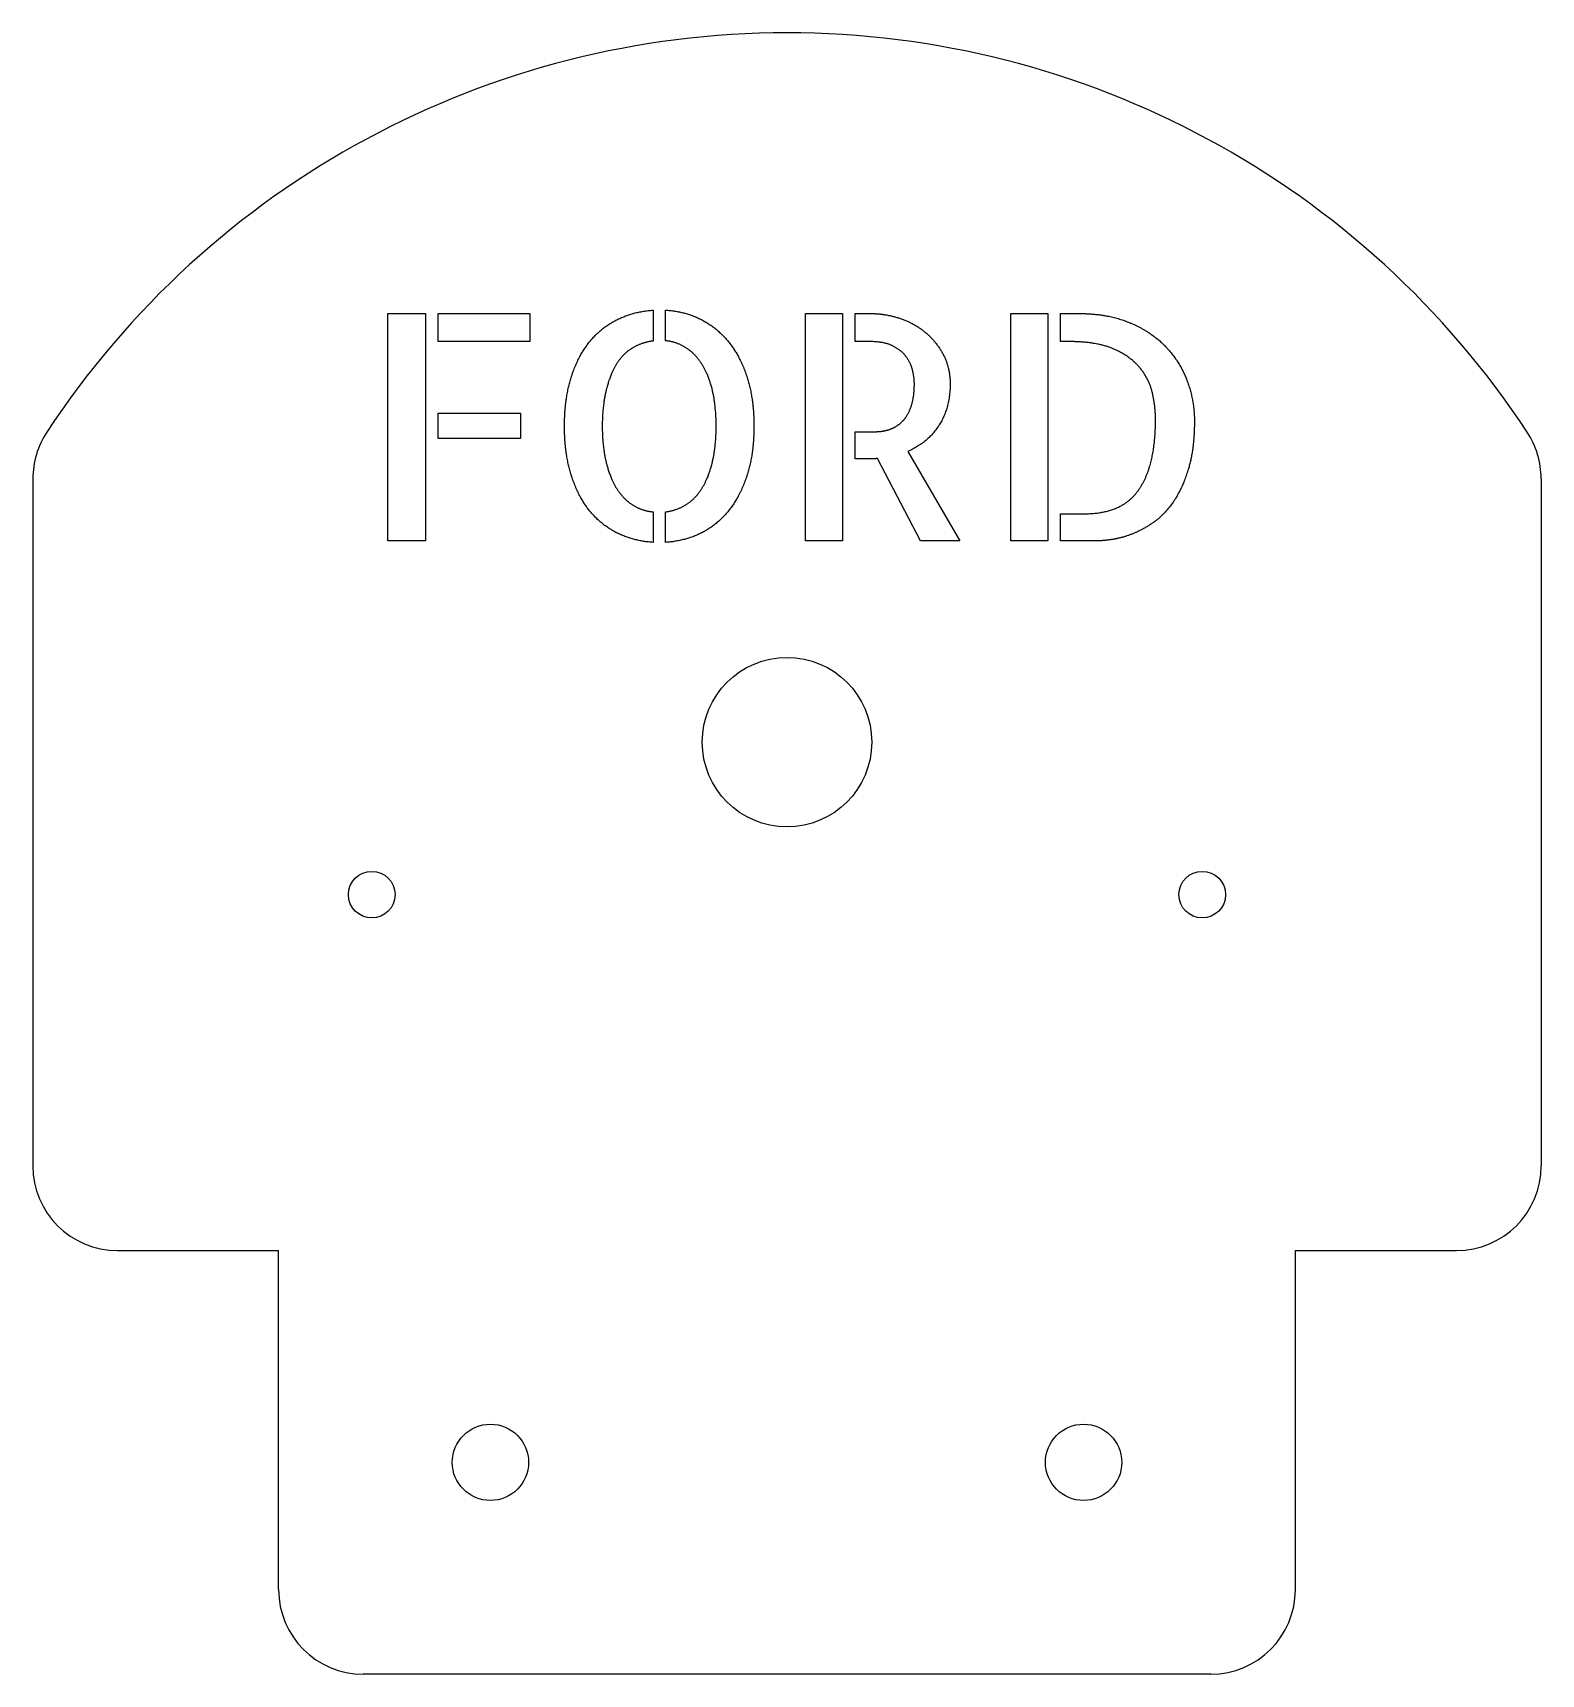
# Model space of a CAD drawing. Extents: x -89 to 89, y -124 to 70.
import ezdxf

# ---------------------------------------------------------------- set-up
doc = ezdxf.new("R2010")
doc.units = 0
doc.layers.get('0').update_dxf_attribs({"linetype": 'CONTINUOUS'})
doc.layers.add('VISIBLE', color=7, linetype='CONTINUOUS')

msp = doc.modelspace()

# ---------------------------------------------------------------- linework, layer by layer
for centre in [(-35, -99), (35, -99)]:
    msp.add_circle(centre, 4.5)
at = {"layer": 'VISIBLE'}
for p, q in [((-15.81, 36.98), (-15.81, 33.34)), ((-14.35, 33.37), (-14.35, 36.98)), ((-47.11, 9.75), (-47.11, 36.58)), ((-47.11, 36.58), (-42.67, 36.58)), ((-42.67, 36.58), (-42.67, 9.75)), ((-41.18, 36.58), (-30.33, 36.58)), ((-41.18, 33.27), (-41.18, 36.58)), ((-30.33, 36.58), (-30.33, 33.27)), ((2.18, 9.75), (2.18, 36.58)), ((2.18, 36.58), (6.55, 36.58)), ((6.55, 36.58), (6.55, 9.75)), ((8.04, 33.27), (8.04, 36.58)), ((8.04, 36.58), (9.9, 36.58)), ((26.42, 9.75), (26.42, 36.58)), ((26.42, 36.58), (30.79, 36.58)), ((30.79, 36.58), (30.79, 9.75)), ((32.28, 36.58), (34.5, 36.58)), ((32.28, 33.27), (32.28, 36.58)), ((-30.33, 33.27), (-41.18, 33.27)), ((9.82, 33.27), (8.04, 33.27)), ((33.34, 33.27), (32.28, 33.27)), ((-41.18, 21.84), (-41.18, 24.82)), ((-41.18, 24.82), (-31.46, 24.82)), ((-31.46, 24.82), (-31.46, 21.84)), ((-31.46, 21.84), (-41.18, 21.84)), ((8.04, 19.44), (8.04, 22.64)), ((8.04, 22.64), (10.51, 22.64)), ((10.08, 19.44), (8.04, 19.44)), ((15.75, 9.75), (10.69, 19.47)), ((14.26, 20.31), (20.38, 9.75)), ((-89, 17.09), (-89, -64)), ((89, 17.09), (89, -64)), ((-15.81, 13.18), (-15.81, 9.57)), ((-14.35, 9.57), (-14.35, 13.18)), ((32.28, 9.75), (32.28, 12.95)), ((32.28, 12.95), (35.12, 12.95)), ((-42.67, 9.75), (-47.11, 9.75)), ((6.55, 9.75), (2.18, 9.75)), ((20.38, 9.75), (15.75, 9.75)), ((30.79, 9.75), (26.42, 9.75)), ((36.58, 9.75), (32.28, 9.75)), ((-79, -74), (-60, -74)), ((-60, -114), (-60, -74)), ((60, -114), (60, -74)), ((60, -74), (79, -74)), ((50, -124), (-50, -124))]:
    msp.add_line(p, q, dxfattribs=at)
for centre, radius in [((0, -14), 10), ((-49, -32), 2.75), ((49, -32), 2.75), ((-35, -99), 4.5), ((35, -99), 4.5)]:
    msp.add_circle(centre, radius, dxfattribs=at)
for centre, radius, start, end in [((0, -34.81), 104.52, 33.3048, 146.6952), ((-79, 17.09), 10, 146.6952, 180), ((79, 17.09), 10, 0, 33.3048), ((-79, -64), 10, 180, 270), ((79, -64), 10, 270, 0), ((-50, -114), 10, 180, 270), ((50, -114), 10, 270, 0)]:
    msp.add_arc(centre, radius, start, end, dxfattribs=at)
for points in [[(-19.97, 35.9), (-18.06, 36.83), (-15.81, 36.98)], [(-14.35, 36.98), (-12.13, 36.87), (-10.22, 35.92)], [(-23.29, 33.25), (-21.89, 34.97), (-19.97, 35.9)], [(-10.22, 35.92), (-8.31, 34.97), (-6.9, 33.25)], [(9.9, 36.58), (11.6, 36.58), (13.28, 36.03)], [(13.28, 36.03), (14.95, 35.49), (16.28, 34.4)], [(34.5, 36.58), (37.89, 36.58), (40.45, 35.5)], [(40.45, 35.5), (43.02, 34.43), (44.71, 32.65)], [(-25.47, 29.03), (-24.69, 31.52), (-23.29, 33.25)], [(-15.81, 33.34), (-17.04, 33.19), (-18.13, 32.58)], [(-12.06, 32.63), (-13.15, 33.27), (-14.35, 33.37)], [(-6.9, 33.25), (-5.5, 31.52), (-4.7, 29.03)], [(12.52, 32.74), (11.5, 33.27), (9.82, 33.27)], [(16.28, 34.4), (17.61, 33.3), (18.43, 31.76)], [(38.43, 32.45), (36.46, 33.27), (33.34, 33.27)], [(-18.13, 32.58), (-19.23, 31.96), (-20.03, 30.76)], [(-10.15, 30.77), (-10.97, 31.99), (-12.06, 32.63)], [(14.1, 31.43), (13.54, 32.21), (12.52, 32.74)], [(14.84, 29.79), (14.66, 30.65), (14.1, 31.43)], [(18.43, 31.76), (19.25, 30.21), (19.25, 28.28)], [(41.54, 30.3), (40.4, 31.63), (38.43, 32.45)], [(44.71, 32.65), (46.4, 30.86), (47.24, 28.59)], [(-20.03, 30.76), (-20.83, 29.55), (-21.3, 27.7)], [(-8.85, 27.72), (-9.32, 29.55), (-10.15, 30.77)], [(15.03, 28.28), (15.03, 28.94), (14.84, 29.79)], [(43.09, 27.33), (42.69, 28.97), (41.54, 30.3)], [(-26.26, 23.29), (-26.26, 26.53), (-25.47, 29.03)], [(-21.3, 27.7), (-21.78, 25.84), (-21.81, 23.29)], [(-8.35, 23.29), (-8.38, 25.88), (-8.85, 27.72)], [(-4.7, 29.03), (-3.9, 26.53), (-3.9, 23.29)], [(14.62, 25.53), (15.03, 26.64), (15.03, 28.28)], [(19.25, 28.28), (19.25, 25.37), (17.9, 23.33)], [(43.49, 24.02), (43.49, 25.7), (43.09, 27.33)], [(47.24, 28.59), (48.08, 26.31), (48.08, 23.91)], [(13.57, 23.8), (14.22, 24.42), (14.62, 25.53)], [(-25.47, 17.54), (-26.26, 20.05), (-26.26, 23.29)], [(-21.81, 23.29), (-21.78, 20.71), (-21.3, 18.87)], [(-8.85, 18.87), (-8.38, 20.71), (-8.35, 23.29)], [(-3.9, 23.29), (-3.9, 20.05), (-4.7, 17.54)], [(12.11, 22.91), (12.91, 23.18), (13.57, 23.8)], [(17.9, 23.33), (16.55, 21.29), (14.26, 20.31)], [(41.52, 15.79), (43.49, 18.63), (43.49, 24.02)], [(48.08, 23.91), (48.08, 20.6), (47.37, 18.25)], [(10.51, 22.64), (11.31, 22.64), (12.11, 22.91)], [(10.46, 19.45), (10.33, 19.44), (10.08, 19.44)], [(10.69, 19.47), (10.58, 19.47), (10.46, 19.45)], [(-23.29, 13.3), (-24.69, 15.03), (-25.47, 17.54)], [(-21.3, 18.87), (-20.83, 17.03), (-20.01, 15.79)], [(-10.13, 15.81), (-9.32, 17.03), (-8.85, 18.87)], [(-4.7, 17.54), (-5.5, 15.03), (-6.9, 13.3)], [(47.37, 18.25), (46.66, 15.9), (45.56, 14.32)], [(-20.01, 15.79), (-19.19, 14.56), (-18.1, 13.92)], [(-12.02, 13.96), (-10.93, 14.59), (-10.13, 15.81)], [(35.12, 12.95), (39.56, 12.95), (41.52, 15.79)], [(-18.1, 13.92), (-17.01, 13.28), (-15.81, 13.18)], [(-14.35, 13.18), (-13.11, 13.32), (-12.02, 13.96)], [(45.56, 14.32), (44.47, 12.74), (43.11, 11.83)], [(-19.96, 10.64), (-21.89, 11.57), (-23.29, 13.3)], [(-6.9, 13.3), (-8.31, 11.57), (-10.2, 10.64)], [(43.11, 11.83), (41.74, 10.92), (40.47, 10.46)], [(-15.81, 9.57), (-18.03, 9.72), (-19.96, 10.64)], [(-10.2, 10.64), (-12.09, 9.72), (-14.35, 9.57)], [(38.14, 9.88), (37.08, 9.75), (36.58, 9.75)], [(40.47, 10.46), (39.2, 10.01), (38.14, 9.88)]]:
    msp.add_open_spline(points, degree=2, dxfattribs=at)

doc.saveas('drawing.dxf')
